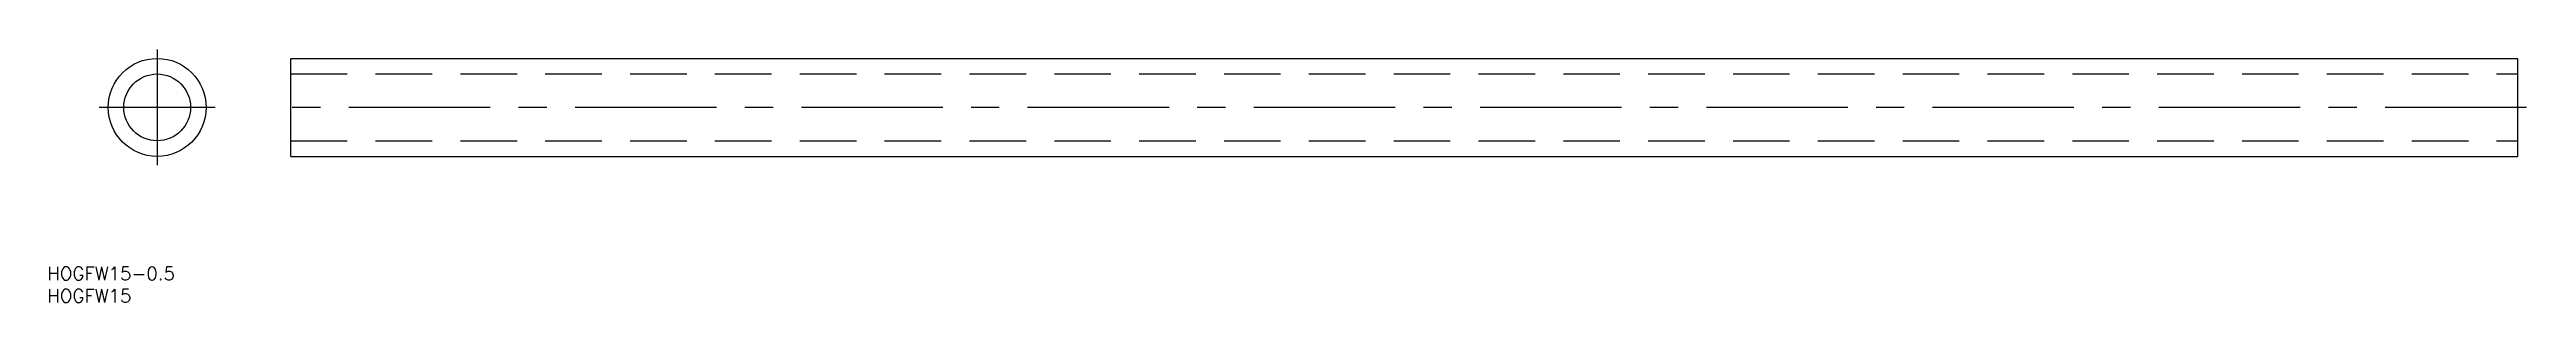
# Model space of a CAD drawing. Extents: x -24 to 532, y -44 to 13.
import ezdxf

# ---------------------------------------------------------------- set-up
doc = ezdxf.new("R2010")
doc.units = 0
doc.linetypes.add('CENTER', pattern=[50.8, 31.75, -6.35, 6.35, -6.35])
doc.linetypes.add('DASHED', pattern=[19.05, 12.7, -6.35])
doc.layers.get('0').update_dxf_attribs({"linetype": 'CONTINUOUS'})
doc.layers.add('CENTER', color=1, linetype='CONTINUOUS')
doc.styles.get("Standard").update_dxf_attribs({"font": 'txt.shx', "height": 3, "bigfont": 'bigfont.shx'})

msp = doc.modelspace()

# ---------------------------------------------------------------- linework, layer by layer
at = {"color": 7, "linetype": 'CONTINUOUS'}
for p, q in [((30, -11), (30, 11)), ((30, 11), (530, 11)), ((530, 11), (530, -11)), ((30, -11), (530, -11))]:
    msp.add_line(p, q, dxfattribs=at)
at = {"color": 3, "linetype": 'DASHED'}
for p, q in [((30, 7.5), (530, 7.5)), ((30, -7.5), (530, -7.5))]:
    msp.add_line(p, q, dxfattribs=at)
at = {"color": 7, "linetype": 'CONTINUOUS'}
for radius in [11, 7.5]:
    msp.add_circle((0, 0), radius, dxfattribs=at)
at = {"layer": 'CENTER', "color": 1, "linetype": 'CENTER'}
for p, q in [((0, 13), (0, -13)), ((13, 0), (-13, 0)), ((532, 0), (28, 0))]:
    msp.add_line(p, q, dxfattribs=at)

# ---------------------------------------------------------------- texts
at = {"color": 7, "linetype": 'CONTINUOUS'}
for s, p in [('HOGFW15-0.5', (-24.68, -38.83)), ('HOGFW15', (-24.68, -43.83))]:
    msp.add_text(s, height=3, dxfattribs=at).set_placement(p)

doc.saveas('drawing.dxf')
